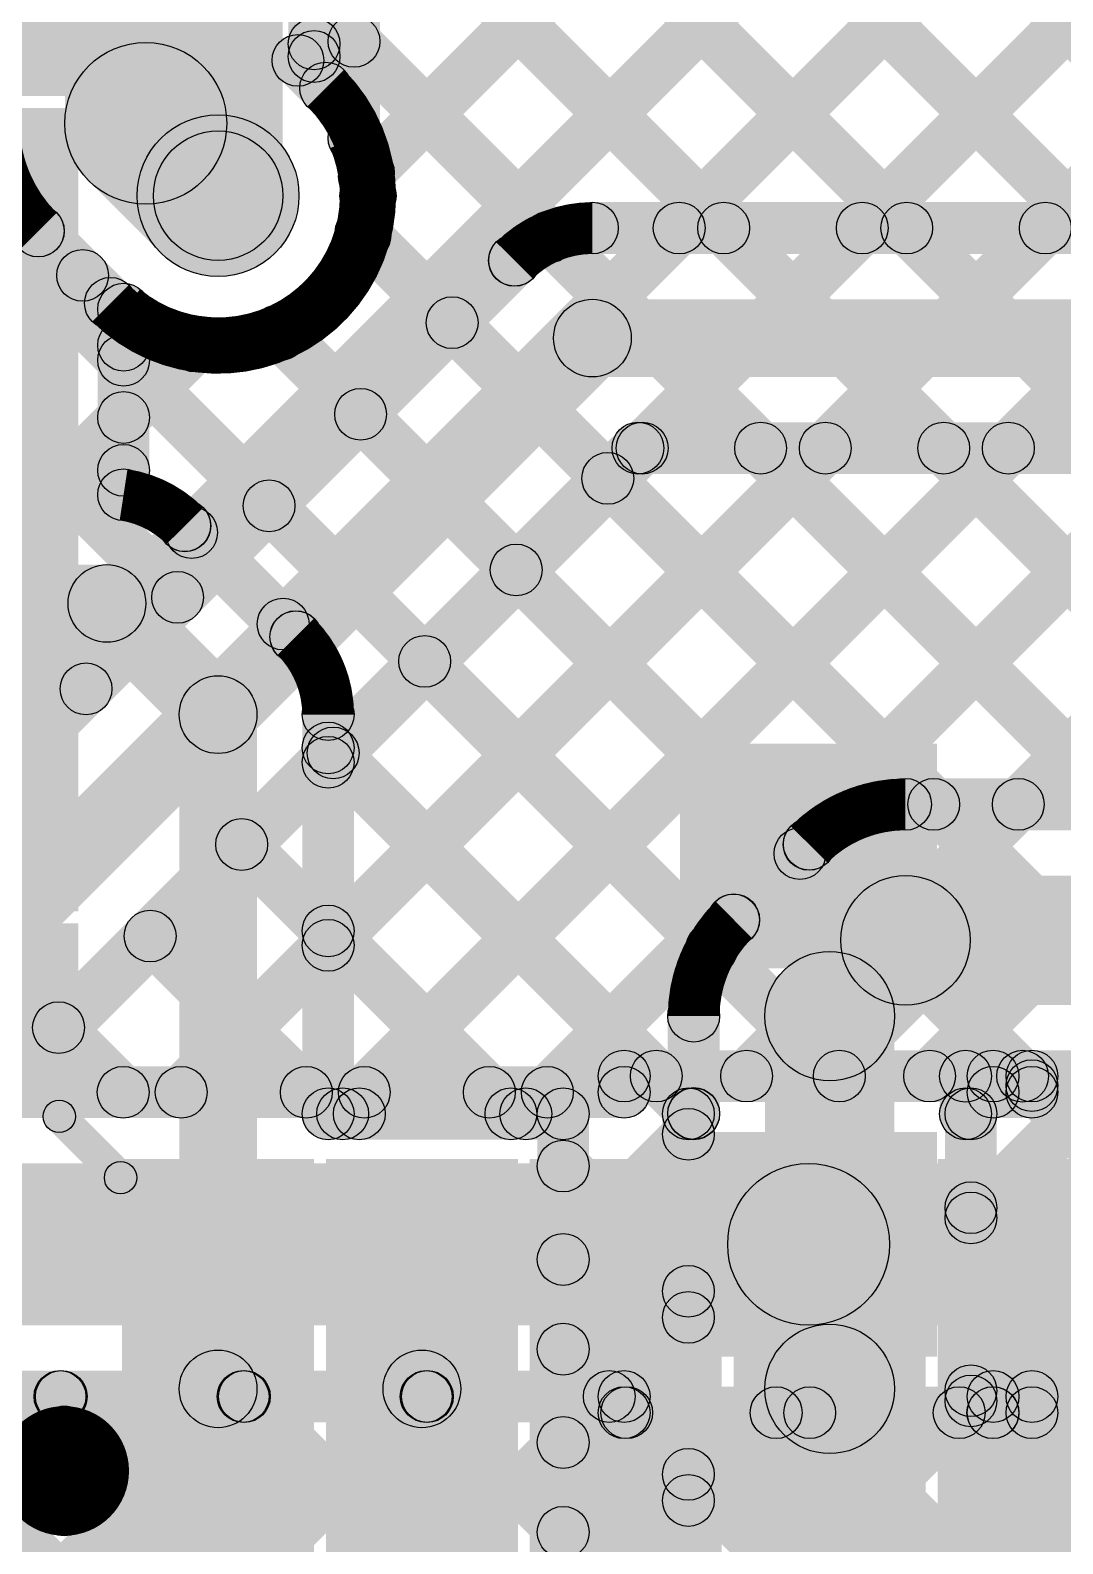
# Model space of a CAD drawing. Header units: millimetres. Extents: x -0.28 to 3.03, y -0.05 to 3.12.
# Drawn here: x 0.4702 to 0.6297, y 2.0587 to 2.2926 of the extents above; entities that cross this region are included whole.
import ezdxf

# ---------------------------------------------------------------- set-up
doc = ezdxf.new("R2010")
doc.units = ezdxf.units.MM
doc.header["$MEASUREMENT"] = 0
for name, color, linetype in [('BottomLayer', 5, 'Continuous'), ('BottomPaste', 16, 'Continuous'), ('BottomSolder', 6, 'Continuous'), ('TopLayer', 1, 'Continuous'), ('TopOverlay', 2, 'Continuous'), ('TopPaste', 8, 'Continuous'), ('TopSolder', 216, 'Continuous'), ('ViaHoleLayer', 16, 'Continuous')]:
    doc.layers.add(name, color=color, linetype=linetype)

# ---------------------------------------------------------------- blocks, each defined once
blk = doc.blocks.new('32_TQFP__7X7__28')
at = {"layer": 'TopLayer'}
for points in [[(-0.12106, 0.19882), (-0.09941, 0.19882), (-0.09941, 0.13583), (-0.12106, 0.13583)], [(-0.08957, 0.19882), (-0.06791, 0.19882), (-0.06791, 0.13583), (-0.08957, 0.13583)], [(-0.05807, 0.19882), (-0.03642, 0.19882), (-0.03642, 0.13583), (-0.05807, 0.13583)], [(-0.02657, 0.19882), (-0.00492, 0.19882), (-0.00492, 0.13583), (-0.02657, 0.13583)], [(0.00492, 0.19882), (0.02657, 0.19882), (0.02657, 0.13583), (0.00492, 0.13583)], [(0.03642, 0.19882), (0.05807, 0.19882), (0.05807, 0.13583), (0.03642, 0.13583)], [(-0.19882, 0.12106), (-0.13583, 0.12106), (-0.13583, 0.09941), (-0.19882, 0.09941)], [(-0.19882, 0.08957), (-0.13583, 0.08957), (-0.13583, 0.06791), (-0.19882, 0.06791)], [(-0.19882, 0.05807), (-0.13583, 0.05807), (-0.13583, 0.03642), (-0.19882, 0.03642)], [(-0.19882, 0.02657), (-0.13583, 0.02657), (-0.13583, 0.00492), (-0.19882, 0.00492)], [(-0.19882, -0.00492), (-0.13583, -0.00492), (-0.13583, -0.02657), (-0.19882, -0.02657)]]:
    blk.add_hatch(color=1, dxfattribs=at).paths.add_polyline_path(points)
at = {"layer": 'TopOverlay'}
h = blk.add_hatch(color=2, dxfattribs=at)
edge = h.paths.add_edge_path()
edge.add_arc((-0.18501, 0.134), 0.005, 0, 360)
h = blk.add_hatch(color=2, dxfattribs=at)
edge = h.paths.add_edge_path()
edge.add_arc((-0.17499, 0.134), 0.005, 0, 360)
blk.add_hatch(color=2, dxfattribs=at).paths.add_polyline_path([(-0.127, 0.13654), (-0.12346, 0.133), (-0.13293, 0.12353), (-0.13647, 0.12707)])
h = blk.add_hatch(color=2, dxfattribs=at)
edge = h.paths.add_edge_path()
edge.add_arc((-0.12523, 0.13477), 0.0025, 0, 360)
h = blk.add_hatch(color=2, dxfattribs=at)
edge = h.paths.add_edge_path()
edge.add_arc((-0.1347, 0.1253), 0.0025, 0, 360)
at = {"layer": 'TopPaste'}
for points in [[(-0.12106, 0.19882), (-0.09941, 0.19882), (-0.09941, 0.13583), (-0.12106, 0.13583)], [(-0.08957, 0.19882), (-0.06791, 0.19882), (-0.06791, 0.13583), (-0.08957, 0.13583)], [(-0.05807, 0.19882), (-0.03642, 0.19882), (-0.03642, 0.13583), (-0.05807, 0.13583)], [(-0.02657, 0.19882), (-0.00492, 0.19882), (-0.00492, 0.13583), (-0.02657, 0.13583)], [(0.00492, 0.19882), (0.02657, 0.19882), (0.02657, 0.13583), (0.00492, 0.13583)], [(0.03642, 0.19882), (0.05807, 0.19882), (0.05807, 0.13583), (0.03642, 0.13583)], [(-0.19882, 0.12106), (-0.13583, 0.12106), (-0.13583, 0.09941), (-0.19882, 0.09941)], [(-0.19882, 0.08957), (-0.13583, 0.08957), (-0.13583, 0.06791), (-0.19882, 0.06791)], [(-0.19882, 0.05807), (-0.13583, 0.05807), (-0.13583, 0.03642), (-0.19882, 0.03642)], [(-0.19882, 0.02657), (-0.13583, 0.02657), (-0.13583, 0.00492), (-0.19882, 0.00492)], [(-0.19882, -0.00492), (-0.13583, -0.00492), (-0.13583, -0.02657), (-0.19882, -0.02657)]]:
    blk.add_hatch(color=8, dxfattribs=at).paths.add_polyline_path(points)
at = {"layer": 'TopSolder'}
for points in [[(-0.12506, 0.20282), (-0.09541, 0.20282), (-0.09541, 0.13183), (-0.12506, 0.13183)], [(-0.09357, 0.20282), (-0.06391, 0.20282), (-0.06391, 0.13183), (-0.09357, 0.13183)], [(-0.06207, 0.20282), (-0.03242, 0.20282), (-0.03242, 0.13183), (-0.06207, 0.13183)], [(-0.03057, 0.20282), (-0.00092, 0.20282), (-0.00092, 0.13183), (-0.03057, 0.13183)], [(0.00092, 0.20282), (0.03057, 0.20282), (0.03057, 0.13183), (0.00092, 0.13183)], [(0.03242, 0.20282), (0.06207, 0.20282), (0.06207, 0.13183), (0.03242, 0.13183)], [(-0.20282, 0.12506), (-0.13183, 0.12506), (-0.13183, 0.09541), (-0.20282, 0.09541)], [(-0.20282, 0.09357), (-0.13183, 0.09357), (-0.13183, 0.06391), (-0.20282, 0.06391)], [(-0.20282, 0.06207), (-0.13183, 0.06207), (-0.13183, 0.03242), (-0.20282, 0.03242)], [(-0.20282, 0.03057), (-0.13183, 0.03057), (-0.13183, 0.00092), (-0.20282, 0.00092)], [(-0.20282, -0.00092), (-0.13183, -0.00092), (-0.13183, -0.03057), (-0.20282, -0.03057)]]:
    blk.add_hatch(color=216, dxfattribs=at).paths.add_polyline_path(points)
at = {"layer": 'TopOverlay', "const_width": 0.01}
blk.add_lwpolyline([(-0.17499, 0.134, 1), (-0.18501, 0.134, 1)], format="xyb", close=True, dxfattribs=at)
at = {"layer": 'TopOverlay'}
for centre, radius in [((-0.18501, 0.134), 0.005), ((-0.17499, 0.134), 0.005), ((-0.12523, 0.13477), 0.0025), ((-0.1347, 0.1253), 0.0025)]:
    blk.add_circle(centre, radius, dxfattribs=at)
blk = doc.blocks.new('C__0603_B_113')
at = {"layer": 'BottomLayer'}
for points in [[(-0.045, -0.0175), (-0.045, 0.0175), (-0.015, 0.0175), (-0.015, -0.0175)], [(0.015, -0.0175), (0.015, 0.0175), (0.045, 0.0175), (0.045, -0.0175)]]:
    blk.add_hatch(color=5, dxfattribs=at).paths.add_polyline_path(points)
at = {"layer": 'BottomPaste'}
for points in [[(-0.045, -0.0175), (-0.045, 0.0175), (-0.015, 0.0175), (-0.015, -0.0175)], [(0.015, -0.0175), (0.015, 0.0175), (0.045, 0.0175), (0.045, -0.0175)]]:
    blk.add_hatch(color=16, dxfattribs=at).paths.add_polyline_path(points)
at = {"layer": 'BottomSolder'}
for points in [[(-0.04736, -0.01986), (-0.04736, 0.01986), (-0.01264, 0.01986), (-0.01264, -0.01986)], [(0.01264, -0.01986), (0.01264, 0.01986), (0.04736, 0.01986), (0.04736, -0.01986)]]:
    blk.add_hatch(color=6, dxfattribs=at).paths.add_polyline_path(points)

msp = doc.modelspace()

# ---------------------------------------------------------------- hatches: boundary and pattern name
at = {"layer": 'BottomLayer'}
for points in [[(0.57324, 2.25917), (0.56758, 2.26483), (0.93467, 2.63192), (0.94033, 2.62626)], [(0.43995, 2.15417), (0.43429, 2.15983), (0.75629, 2.48183), (0.76195, 2.47617)], [(0.52522, 2.26773), (0.51957, 2.27338), (0.72801, 2.48183), (0.73367, 2.47617)], [(0.29686, 2.42363), (0.30252, 2.42928), (0.50988, 2.22192), (0.50422, 2.21626)], [(0.28467, 2.40753), (0.29033, 2.41319), (0.49574, 2.20778), (0.49008, 2.20212)], [(0.28467, 2.37925), (0.29033, 2.3849), (0.4816, 2.19364), (0.47594, 2.18798)], [(0.57066, 2.34781), (0.57632, 2.35347), (0.66496, 2.26483), (0.6593, 2.25917)], [(0.518, 2.2885), (0.51, 2.2885), (0.51, 2.3455), (0.518, 2.3455)], [(0.51683, 2.28762), (0.51117, 2.29327), (0.55849, 2.34059), (0.56414, 2.33493)], [(0.52697, 2.33493), (0.53263, 2.34059), (0.60839, 2.26483), (0.60273, 2.25917)], [(0.55526, 2.33493), (0.56091, 2.34059), (0.63667, 2.26483), (0.63102, 2.25917)], [(0.60152, 2.25917), (0.59586, 2.26483), (0.67377, 2.34274), (0.67943, 2.33708)], [(0.51117, 2.32245), (0.51683, 2.32811), (0.58011, 2.26483), (0.57445, 2.25917)], [(0.6298, 2.25917), (0.62415, 2.26483), (0.68077, 2.32146), (0.68643, 2.3158)], [(0.5005, 2.27817), (0.4755, 2.27817), (0.4755, 2.317), (0.5005, 2.317)], [(0.51117, 2.29417), (0.51683, 2.29982), (0.55318, 2.26347), (0.54752, 2.25782)], [(0.50867, 2.28507), (0.51433, 2.29073), (0.51861, 2.28645), (0.51295, 2.28079)], [(0.47916, 2.26933), (0.49684, 2.287), (0.508, 2.27584), (0.49033, 2.25816)], [(0.557, 2.258), (0.557, 2.266), (0.73096, 2.266), (0.73096, 2.258)], [(0.46857, 2.2587), (0.47423, 2.26436), (0.48538, 2.25321), (0.47972, 2.24755)], [(0.51902, 2.25803), (0.52468, 2.26369), (0.53816, 2.2502), (0.53251, 2.24455)], [(0.44779, 2.15417), (0.44213, 2.15983), (0.54213, 2.25983), (0.54779, 2.25417)], [(0.38769, 2.15848), (0.38204, 2.16414), (0.47541, 2.25752), (0.48107, 2.25186)], [(0.557, 2.239), (0.557, 2.251), (0.738, 2.251), (0.738, 2.239)], [(0.45624, 2.13576), (0.44776, 2.14424), (0.55276, 2.24924), (0.56124, 2.24076)], [(0.50601, 2.24276), (0.51167, 2.24841), (0.52402, 2.23606), (0.51836, 2.2304)], [(0.41167, 2.15417), (0.40601, 2.15983), (0.49278, 2.2466), (0.49844, 2.24094)], [(0.46736, 2.12567), (0.46171, 2.13132), (0.56121, 2.23083), (0.56687, 2.22517)], [(0.46801, 2.12567), (0.46236, 2.13132), (0.56186, 2.23083), (0.56752, 2.22517)], [(0.4963, 2.12566), (0.49064, 2.13132), (0.59015, 2.23083), (0.5958, 2.22517)], [(0.52458, 2.12566), (0.51892, 2.13132), (0.61843, 2.23083), (0.62409, 2.22517)], [(0.55286, 2.12566), (0.54721, 2.13132), (0.64672, 2.23083), (0.65237, 2.22517)], [(0.56404, 2.224), (0.56404, 2.232), (0.738, 2.232), (0.738, 2.224)], [(0.58365, 2.12816), (0.57799, 2.13382), (0.675, 2.23083), (0.68066, 2.22517)], [(0.58017, 2.22517), (0.58582, 2.23083), (0.67733, 2.13932), (0.67167, 2.13367)], [(0.61193, 2.12816), (0.60628, 2.13382), (0.70328, 2.23083), (0.70894, 2.22517)], [(0.60845, 2.22517), (0.61411, 2.23083), (0.67733, 2.16761), (0.67167, 2.16195)], [(0.55655, 2.22051), (0.5622, 2.22616), (0.65455, 2.13382), (0.64889, 2.12816)], [(0.5424, 2.20636), (0.54806, 2.21202), (0.62773, 2.13235), (0.62207, 2.12669)], [(0.52826, 2.19222), (0.53392, 2.19788), (0.59798, 2.13382), (0.59232, 2.12816)], [(0.51412, 2.17808), (0.51978, 2.18374), (0.5697, 2.13382), (0.56404, 2.12816)], [(0.49998, 2.16394), (0.50564, 2.1696), (0.54391, 2.13132), (0.53825, 2.12566)], [(0.48584, 2.1498), (0.49149, 2.15545), (0.51563, 2.13132), (0.50997, 2.12566)], [(0.4717, 2.13565), (0.47735, 2.14131), (0.48734, 2.13132), (0.48168, 2.12566)], [(0.5619, 2.12699), (0.5619, 2.13499), (0.6189, 2.13499), (0.6189, 2.12699)], [(0.6249, 2.12699), (0.6249, 2.13499), (0.6559, 2.13499), (0.6559, 2.12699)], [(0.46454, 2.12449), (0.46454, 2.13249), (0.5619, 2.13249), (0.5619, 2.12449)], [(0.6189, 2.12449), (0.6189, 2.13249), (0.6249, 2.13249), (0.6249, 2.12449)], [(0.236, 2.0925), (0.236, 2.1175), (0.5904, 2.11749), (0.5904, 2.09249)], [(0.5904, 2.09249), (0.5904, 2.11749), (0.6534, 2.11749), (0.6534, 2.09249)], [(0.05283, 1.65391), (0.04717, 1.65957), (0.47193, 2.08432), (0.47758, 2.07867)], [(0.05283, 1.62563), (0.04717, 1.63128), (0.50021, 2.08432), (0.50587, 2.07866)], [(0.05283, 1.59734), (0.04717, 1.603), (0.52849, 2.08432), (0.53415, 2.07866)], [(0.23637, 1.7526), (0.23071, 1.75825), (0.55678, 2.08432), (0.56243, 2.07866)], [(0.236, 2.0775), (0.236, 2.0855), (0.5619, 2.08549), (0.5619, 2.07749)], [(0.44383, 2.07867), (0.44949, 2.08432), (0.62888, 1.90493), (0.62323, 1.89927)], [(0.47212, 2.07867), (0.47777, 2.08432), (0.64303, 1.91907), (0.63737, 1.91341)], [(0.5004, 2.07866), (0.50606, 2.08432), (0.65717, 1.93321), (0.65151, 1.92755)], [(0.52869, 2.07866), (0.53434, 2.08432), (0.67131, 1.94735), (0.66565, 1.9417)], [(0.6189, 2.07749), (0.6189, 2.08549), (0.6249, 2.08549), (0.6249, 2.07749)], [(0.2598, 1.74775), (0.25415, 1.75341), (0.58256, 2.08182), (0.58822, 2.07616)], [(0.27477, 1.73443), (0.26911, 1.74009), (0.61084, 2.08182), (0.6165, 2.07616)], [(0.30141, 1.73278), (0.29575, 1.73844), (0.63913, 2.08182), (0.64478, 2.07616)], [(0.55947, 2.07616), (0.56513, 2.08182), (0.68545, 1.96149), (0.6798, 1.95584)], [(0.5619, 2.07499), (0.5619, 2.08299), (0.6189, 2.08299), (0.6189, 2.07499)], [(0.58776, 2.07616), (0.59341, 2.08182), (0.6996, 1.97564), (0.69394, 1.96998)], [(0.61604, 2.07616), (0.6217, 2.08182), (0.71374, 1.98978), (0.70808, 1.98412)], [(0.6249, 2.07499), (0.6249, 2.08299), (0.6819, 2.08299), (0.6819, 2.07499)]]:
    msp.add_hatch(color=5, dxfattribs=at).paths.add_polyline_path(points)
h = msp.add_hatch(color=5, dxfattribs=at)
edge = h.paths.add_edge_path()
edge.add_arc((0.514, 2.29045), 0.004, 0, 360)
h = msp.add_hatch(color=5, dxfattribs=at)
edge = h.paths.add_edge_path()
edge.add_arc((0.5115, 2.2879), 0.004, 0, 360)
h = msp.add_hatch(color=5, dxfattribs=at)
edge = h.paths.add_edge_path()
edge.add_arc((0.514, 2.2885), 0.004, 0, 360)
h = msp.add_hatch(color=5, dxfattribs=at)
edge = h.paths.add_edge_path()
edge.add_arc((0.488, 2.27817), 0.0125, 0, 360)
h = msp.add_hatch(color=5, dxfattribs=at)
edge = h.paths.add_edge_path()
edge.add_arc((0.488, 2.27817), 0.0125, 0, 360)
h = msp.add_hatch(color=5, dxfattribs=at)
edge = h.paths.add_edge_path()
edge.add_arc((0.51578, 2.28362), 0.004, 0, 360)
h = msp.add_hatch(color=5, dxfattribs=at)
edge = h.paths.add_edge_path()
edge.add_arc((0.51578, 2.28362), 0.004, 0, 360)
h = msp.add_hatch(color=5, dxfattribs=at)
edge = h.paths.add_edge_path()
edge.add_arc((0.49917, 2.267), 0.0125, 0, 360)
h = msp.add_hatch(color=5, dxfattribs=at)
edge = h.paths.add_edge_path()
edge.add_arc((0.49917, 2.267), 0.01181, 0, 360)
h = msp.add_hatch(color=5, dxfattribs=at)
edge = h.paths.add_edge_path()
edge.add_arc((0.52239, 2.27056), 0.004, 0, 360)
h = msp.add_hatch(color=5, dxfattribs=at)
edge = h.paths.add_edge_path()
edge.add_arc((0.52267, 2.267), 0.004, 0, 360)
h = msp.add_hatch(color=5, dxfattribs=at)
edge = h.paths.add_edge_path()
edge.add_arc((0.52267, 2.267), 0.004, 0, 360)
h = msp.add_hatch(color=5, dxfattribs=at)
edge = h.paths.add_edge_path()
edge.add_arc((0.557, 2.262), 0.004, 0, 360)
h = msp.add_hatch(color=5, dxfattribs=at)
edge = h.paths.add_edge_path()
edge.add_arc((0.557, 2.262), 0.004, 0, 360)
h = msp.add_hatch(color=5, dxfattribs=at)
edge = h.paths.add_edge_path()
edge.add_arc((0.557, 2.262), 0.004, 0, 360)
h = msp.add_hatch(color=5, dxfattribs=at)
edge = h.paths.add_edge_path()
edge.add_arc((0.57041, 2.262), 0.004, 0, 360)
h = msp.add_hatch(color=5, dxfattribs=at)
edge = h.paths.add_edge_path()
edge.add_arc((0.57728, 2.262), 0.004, 0, 360)
h = msp.add_hatch(color=5, dxfattribs=at)
edge = h.paths.add_edge_path()
edge.add_arc((0.59869, 2.262), 0.004, 0, 360)
h = msp.add_hatch(color=5, dxfattribs=at)
edge = h.paths.add_edge_path()
edge.add_arc((0.60556, 2.262), 0.004, 0, 360)
h = msp.add_hatch(color=5, dxfattribs=at)
edge = h.paths.add_edge_path()
edge.add_arc((0.62698, 2.262), 0.004, 0, 360)
h = msp.add_hatch(color=5, dxfattribs=at)
edge = h.paths.add_edge_path()
edge.add_arc((0.47138, 2.26155), 0.004, 0, 360)
h = msp.add_hatch(color=5, dxfattribs=at)
edge = h.paths.add_edge_path()
edge.add_arc((0.4714, 2.26153), 0.004, 0, 360)
h = msp.add_hatch(color=5, dxfattribs=at)
edge = h.paths.add_edge_path()
edge.add_arc((0.4714, 2.26153), 0.004, 0, 360)
h = msp.add_hatch(color=5, dxfattribs=at)
edge = h.paths.add_edge_path()
edge.add_arc((0.52185, 2.26086), 0.004, 0, 360)
h = msp.add_hatch(color=5, dxfattribs=at)
edge = h.paths.add_edge_path()
edge.add_arc((0.55035, 2.26064), 0.004, 0, 360)
h = msp.add_hatch(color=5, dxfattribs=at)
edge = h.paths.add_edge_path()
edge.add_arc((0.54496, 2.257), 0.004, 0, 360)
h = msp.add_hatch(color=5, dxfattribs=at)
edge = h.paths.add_edge_path()
edge.add_arc((0.54496, 2.257), 0.004, 0, 360)
h = msp.add_hatch(color=5, dxfattribs=at)
edge = h.paths.add_edge_path()
edge.add_arc((0.54498, 2.25702), 0.004, 0, 360)
h = msp.add_hatch(color=5, dxfattribs=at)
edge = h.paths.add_edge_path()
edge.add_arc((0.47824, 2.25469), 0.004, 0, 360)
h = msp.add_hatch(color=5, dxfattribs=at)
edge = h.paths.add_edge_path()
edge.add_arc((0.48255, 2.25038), 0.004, 0, 360)
h = msp.add_hatch(color=5, dxfattribs=at)
edge = h.paths.add_edge_path()
edge.add_arc((0.48255, 2.25038), 0.004, 0, 360)
h = msp.add_hatch(color=5, dxfattribs=at)
edge = h.paths.add_edge_path()
edge.add_arc((0.50884, 2.24558), 0.004, 0, 360)
h = msp.add_hatch(color=5, dxfattribs=at)
edge = h.paths.add_edge_path()
edge.add_arc((0.53533, 2.24738), 0.004, 0, 360)
h = msp.add_hatch(color=5, dxfattribs=at)
edge = h.paths.add_edge_path()
edge.add_arc((0.557, 2.245), 0.006, 0, 360)
h = msp.add_hatch(color=5, dxfattribs=at)
edge = h.paths.add_edge_path()
edge.add_arc((0.557, 2.245), 0.006, 0, 360)
h = msp.add_hatch(color=5, dxfattribs=at)
edge = h.paths.add_edge_path()
edge.add_arc((0.49561, 2.24377), 0.004, 0, 360)
h = msp.add_hatch(color=5, dxfattribs=at)
edge = h.paths.add_edge_path()
edge.add_arc((0.52119, 2.23323), 0.004, 0, 360)
h = msp.add_hatch(color=5, dxfattribs=at)
edge = h.paths.add_edge_path()
edge.add_arc((0.56404, 2.228), 0.004, 0, 360)
h = msp.add_hatch(color=5, dxfattribs=at)
edge = h.paths.add_edge_path()
edge.add_arc((0.56404, 2.228), 0.004, 0, 360)
h = msp.add_hatch(color=5, dxfattribs=at)
edge = h.paths.add_edge_path()
edge.add_arc((0.56469, 2.228), 0.004, 0, 360)
h = msp.add_hatch(color=5, dxfattribs=at)
edge = h.paths.add_edge_path()
edge.add_arc((0.58299, 2.228), 0.004, 0, 360)
h = msp.add_hatch(color=5, dxfattribs=at)
edge = h.paths.add_edge_path()
edge.add_arc((0.59298, 2.228), 0.004, 0, 360)
h = msp.add_hatch(color=5, dxfattribs=at)
edge = h.paths.add_edge_path()
edge.add_arc((0.61128, 2.228), 0.004, 0, 360)
h = msp.add_hatch(color=5, dxfattribs=at)
edge = h.paths.add_edge_path()
edge.add_arc((0.62126, 2.228), 0.004, 0, 360)
h = msp.add_hatch(color=5, dxfattribs=at)
edge = h.paths.add_edge_path()
edge.add_arc((0.55938, 2.22333), 0.004, 0, 360)
h = msp.add_hatch(color=5, dxfattribs=at)
edge = h.paths.add_edge_path()
edge.add_arc((0.50705, 2.21909), 0.004, 0, 360)
h = msp.add_hatch(color=5, dxfattribs=at)
edge = h.paths.add_edge_path()
edge.add_arc((0.54523, 2.20919), 0.004, 0, 360)
h = msp.add_hatch(color=5, dxfattribs=at)
edge = h.paths.add_edge_path()
edge.add_arc((0.49291, 2.20495), 0.004, 0, 360)
h = msp.add_hatch(color=5, dxfattribs=at)
edge = h.paths.add_edge_path()
edge.add_arc((0.53109, 2.19505), 0.004, 0, 360)
h = msp.add_hatch(color=5, dxfattribs=at)
edge = h.paths.add_edge_path()
edge.add_arc((0.47877, 2.19081), 0.004, 0, 360)
h = msp.add_hatch(color=5, dxfattribs=at)
edge = h.paths.add_edge_path()
edge.add_arc((0.51695, 2.18091), 0.004, 0, 360)
h = msp.add_hatch(color=5, dxfattribs=at)
edge = h.paths.add_edge_path()
edge.add_arc((0.50281, 2.16677), 0.004, 0, 360)
h = msp.add_hatch(color=5, dxfattribs=at)
edge = h.paths.add_edge_path()
edge.add_arc((0.48867, 2.15262), 0.004, 0, 360)
h = msp.add_hatch(color=5, dxfattribs=at)
edge = h.paths.add_edge_path()
edge.add_arc((0.47452, 2.13848), 0.004, 0, 360)
h = msp.add_hatch(color=5, dxfattribs=at)
edge = h.paths.add_edge_path()
edge.add_arc((0.5619, 2.13099), 0.004, 0, 360)
h = msp.add_hatch(color=5, dxfattribs=at)
edge = h.paths.add_edge_path()
edge.add_arc((0.56687, 2.13099), 0.004, 0, 360)
h = msp.add_hatch(color=5, dxfattribs=at)
edge = h.paths.add_edge_path()
edge.add_arc((0.58082, 2.13099), 0.004, 0, 360)
h = msp.add_hatch(color=5, dxfattribs=at)
edge = h.paths.add_edge_path()
edge.add_arc((0.59515, 2.13099), 0.004, 0, 360)
h = msp.add_hatch(color=5, dxfattribs=at)
edge = h.paths.add_edge_path()
edge.add_arc((0.6091, 2.13099), 0.004, 0, 360)
h = msp.add_hatch(color=5, dxfattribs=at)
edge = h.paths.add_edge_path()
edge.add_arc((0.6189, 2.13099), 0.004, 0, 360)
h = msp.add_hatch(color=5, dxfattribs=at)
edge = h.paths.add_edge_path()
edge.add_arc((0.6249, 2.13099), 0.004, 0, 360)
h = msp.add_hatch(color=5, dxfattribs=at)
edge = h.paths.add_edge_path()
edge.add_arc((0.48451, 2.12849), 0.004, 0, 360)
h = msp.add_hatch(color=5, dxfattribs=at)
edge = h.paths.add_edge_path()
edge.add_arc((0.49347, 2.12849), 0.004, 0, 360)
h = msp.add_hatch(color=5, dxfattribs=at)
edge = h.paths.add_edge_path()
edge.add_arc((0.5128, 2.12849), 0.004, 0, 360)
h = msp.add_hatch(color=5, dxfattribs=at)
edge = h.paths.add_edge_path()
edge.add_arc((0.52175, 2.12849), 0.004, 0, 360)
h = msp.add_hatch(color=5, dxfattribs=at)
edge = h.paths.add_edge_path()
edge.add_arc((0.54108, 2.12849), 0.004, 0, 360)
h = msp.add_hatch(color=5, dxfattribs=at)
edge = h.paths.add_edge_path()
edge.add_arc((0.55004, 2.12849), 0.004, 0, 360)
h = msp.add_hatch(color=5, dxfattribs=at)
edge = h.paths.add_edge_path()
edge.add_arc((0.5619, 2.12849), 0.004, 0, 360)
h = msp.add_hatch(color=5, dxfattribs=at)
edge = h.paths.add_edge_path()
edge.add_arc((0.6189, 2.12849), 0.004, 0, 360)
h = msp.add_hatch(color=5, dxfattribs=at)
edge = h.paths.add_edge_path()
edge.add_arc((0.6249, 2.12952), 0.004, 0, 360)
h = msp.add_hatch(color=5, dxfattribs=at)
edge = h.paths.add_edge_path()
edge.add_arc((0.6249, 2.12849), 0.004, 0, 360)
h = msp.add_hatch(color=5, dxfattribs=at)
edge = h.paths.add_edge_path()
edge.add_arc((0.5904, 2.10499), 0.0125, 0, 360)
h = msp.add_hatch(color=5, dxfattribs=at)
edge = h.paths.add_edge_path()
edge.add_arc((0.5904, 2.10499), 0.0125, 0, 360)
h = msp.add_hatch(color=5, dxfattribs=at)
edge = h.paths.add_edge_path()
edge.add_arc((0.47475, 2.08149), 0.004, 0, 360)
h = msp.add_hatch(color=5, dxfattribs=at)
edge = h.paths.add_edge_path()
edge.add_arc((0.47494, 2.08149), 0.004, 0, 360)
h = msp.add_hatch(color=5, dxfattribs=at)
edge = h.paths.add_edge_path()
edge.add_arc((0.50304, 2.08149), 0.004, 0, 360)
h = msp.add_hatch(color=5, dxfattribs=at)
edge = h.paths.add_edge_path()
edge.add_arc((0.50323, 2.08149), 0.004, 0, 360)
h = msp.add_hatch(color=5, dxfattribs=at)
edge = h.paths.add_edge_path()
edge.add_arc((0.53132, 2.08149), 0.004, 0, 360)
h = msp.add_hatch(color=5, dxfattribs=at)
edge = h.paths.add_edge_path()
edge.add_arc((0.53151, 2.08149), 0.004, 0, 360)
h = msp.add_hatch(color=5, dxfattribs=at)
edge = h.paths.add_edge_path()
edge.add_arc((0.5596, 2.08149), 0.004, 0, 360)
h = msp.add_hatch(color=5, dxfattribs=at)
edge = h.paths.add_edge_path()
edge.add_arc((0.5619, 2.08149), 0.004, 0, 360)
h = msp.add_hatch(color=5, dxfattribs=at)
edge = h.paths.add_edge_path()
edge.add_arc((0.6189, 2.08149), 0.004, 0, 360)
h = msp.add_hatch(color=5, dxfattribs=at)
edge = h.paths.add_edge_path()
edge.add_arc((0.6249, 2.08149), 0.004, 0, 360)
h = msp.add_hatch(color=5, dxfattribs=at)
edge = h.paths.add_edge_path()
edge.add_arc((0.5619, 2.07899), 0.004, 0, 360)
h = msp.add_hatch(color=5, dxfattribs=at)
edge = h.paths.add_edge_path()
edge.add_arc((0.5623, 2.07899), 0.004, 0, 360)
h = msp.add_hatch(color=5, dxfattribs=at)
edge = h.paths.add_edge_path()
edge.add_arc((0.58539, 2.07899), 0.004, 0, 360)
h = msp.add_hatch(color=5, dxfattribs=at)
edge = h.paths.add_edge_path()
edge.add_arc((0.59058, 2.07899), 0.004, 0, 360)
h = msp.add_hatch(color=5, dxfattribs=at)
edge = h.paths.add_edge_path()
edge.add_arc((0.61367, 2.07899), 0.004, 0, 360)
h = msp.add_hatch(color=5, dxfattribs=at)
edge = h.paths.add_edge_path()
edge.add_arc((0.61887, 2.07899), 0.004, 0, 360)
h = msp.add_hatch(color=5, dxfattribs=at)
edge = h.paths.add_edge_path()
edge.add_arc((0.6189, 2.07899), 0.004, 0, 360)
h = msp.add_hatch(color=5, dxfattribs=at)
edge = h.paths.add_edge_path()
edge.add_arc((0.6249, 2.07899), 0.004, 0, 360)
at = {"layer": 'TopLayer'}
for points in [[(0.50917, 2.267), (0.48917, 2.267), (0.48917, 2.41731), (0.50917, 2.41731)], [(0.49791, 2.21213), (0.49225, 2.21779), (0.65211, 2.37765), (0.65777, 2.37199)], [(0.51205, 2.19799), (0.5064, 2.20365), (0.6804, 2.37765), (0.68605, 2.37199)], [(0.5182, 2.37199), (0.52386, 2.37765), (0.67979, 2.22171), (0.67414, 2.21605)], [(0.52461, 2.26712), (0.51896, 2.27278), (0.62383, 2.37765), (0.62948, 2.37199)], [(0.54649, 2.37199), (0.55214, 2.37765), (0.67979, 2.24999), (0.67414, 2.24434)], [(0.52417, 2.27591), (0.51617, 2.27591), (0.51617, 2.37482), (0.52417, 2.37482)], [(0.51734, 2.34457), (0.52299, 2.35023), (0.67979, 2.19342), (0.67414, 2.18777)], [(0.51899, 2.17665), (0.51334, 2.1823), (0.67466, 2.34362), (0.68031, 2.33796)], [(0.51734, 2.31628), (0.52299, 2.32194), (0.66914, 2.17579), (0.66348, 2.17014)], [(0.51899, 2.14836), (0.51334, 2.15402), (0.67414, 2.31482), (0.67979, 2.30916)], [(0.51734, 2.288), (0.52299, 2.29366), (0.64086, 2.17579), (0.6352, 2.17014)], [(0.52125, 2.12234), (0.5156, 2.12799), (0.67414, 2.28653), (0.67979, 2.28088)], [(0.51846, 2.2586), (0.52411, 2.26425), (0.61257, 2.17579), (0.60691, 2.17014)], [(0.54954, 2.12234), (0.54388, 2.12799), (0.67414, 2.25825), (0.67979, 2.25259)], [(0.48857, 2.24391), (0.48057, 2.24391), (0.48057, 2.24947), (0.48857, 2.24947)], [(0.48857, 2.24391), (0.48057, 2.24391), (0.48057, 2.24947), (0.48857, 2.24947)], [(0.4874, 2.22991), (0.48175, 2.23556), (0.49339, 2.24721), (0.49905, 2.24155)], [(0.50549, 2.24328), (0.51115, 2.24893), (0.59189, 2.16819), (0.58624, 2.16253)], [(0.48857, 2.22457), (0.48057, 2.22457), (0.48057, 2.24391), (0.48857, 2.24391)], [(0.48175, 2.23874), (0.4874, 2.2444), (0.57827, 2.15353), (0.57261, 2.14787)], [(0.62562, 2.17014), (0.61997, 2.17579), (0.67414, 2.22997), (0.67979, 2.22431)], [(0.48857, 2.2208), (0.48057, 2.2208), (0.48057, 2.22457), (0.48857, 2.22457)], [(0.48857, 2.2208), (0.48057, 2.2208), (0.48057, 2.22457), (0.48857, 2.22457)], [(0.49121, 2.21317), (0.49687, 2.21883), (0.514, 2.2017), (0.50834, 2.19605)], [(0.44333, 2.198), (0.44333, 2.21), (0.482, 2.21), (0.482, 2.198)], [(0.47776, 2.19976), (0.48624, 2.20824), (0.50341, 2.19108), (0.49492, 2.18259)], [(0.50517, 2.08267), (0.49317, 2.08267), (0.49317, 2.18683), (0.50517, 2.18683)], [(0.52017, 2.12516), (0.51217, 2.12516), (0.51217, 2.18683), (0.52017, 2.18683)], [(0.51334, 2.17887), (0.51899, 2.18452), (0.57548, 2.12803), (0.56983, 2.12238)], [(0.60537, 2.16897), (0.60537, 2.17697), (0.67227, 2.17697), (0.67227, 2.16897)], [(0.58167, 2.15231), (0.57601, 2.15796), (0.58766, 2.16961), (0.59331, 2.16395)], [(0.60537, 2.14197), (0.60537, 2.16197), (0.68097, 2.16197), (0.68097, 2.14197)], [(0.60072, 2.13318), (0.58658, 2.14732), (0.5983, 2.15904), (0.61244, 2.1449)], [(0.51334, 2.15058), (0.51899, 2.15624), (0.54724, 2.12799), (0.54158, 2.12234)], [(0.57665, 2.12516), (0.56865, 2.12516), (0.56865, 2.14025), (0.57665, 2.14025)], [(0.60365, 2.08267), (0.58365, 2.08267), (0.58365, 2.14025), (0.60365, 2.14025)], [(0.61465, 2.12697), (0.61465, 2.13497), (0.63581, 2.13497), (0.63581, 2.12697)], [(0.62063, 2.12814), (0.62629, 2.13379), (0.63765, 2.12243), (0.63199, 2.11678)], [(0.61865, 2.12516), (0.61065, 2.12516), (0.61065, 2.13097), (0.61865, 2.13097)], [(0.61831, 2.10625), (0.61265, 2.11191), (0.63277, 2.13203), (0.63843, 2.12637)], [(0.51617, 2.12116), (0.51617, 2.12916), (0.52099, 2.12916), (0.52099, 2.12116)], [(0.51617, 2.12116), (0.51617, 2.12916), (0.52099, 2.12916), (0.52099, 2.12116)], [(0.52099, 2.12116), (0.52099, 2.12916), (0.55249, 2.12916), (0.55249, 2.12116)], [(0.55649, 2.04017), (0.54849, 2.04017), (0.54849, 2.12516), (0.55649, 2.12516)], [(0.55532, 2.09983), (0.54966, 2.10549), (0.569, 2.12483), (0.57466, 2.11917)], [(0.57583, 2.04017), (0.56783, 2.04017), (0.56783, 2.12516), (0.57583, 2.12516)], [(0.61948, 2.04017), (0.61148, 2.04017), (0.61148, 2.12516), (0.61948, 2.12516)], [(0.54966, 2.11426), (0.55532, 2.11991), (0.57466, 2.10058), (0.569, 2.09492)], [(0.61265, 2.10783), (0.61831, 2.11349), (0.63765, 2.09415), (0.63199, 2.0885)], [(0.61831, 2.07797), (0.61265, 2.08363), (0.63199, 2.10297), (0.63765, 2.09731)], [(0.55532, 2.07155), (0.54966, 2.0772), (0.569, 2.09654), (0.57466, 2.09089)], [(0.54966, 2.08597), (0.55532, 2.09163), (0.57466, 2.07229), (0.569, 2.06664)], [(0.61265, 2.07955), (0.61831, 2.08521), (0.63765, 2.06587), (0.63199, 2.06021)], [(0.50517, 1.71984), (0.49317, 1.71984), (0.49317, 2.08267), (0.50517, 2.08267)], [(0.53666, 1.78375), (0.52466, 1.78375), (0.52466, 2.08267), (0.53666, 2.08267)], [(0.61831, 2.04969), (0.61265, 2.05534), (0.63199, 2.07468), (0.63765, 2.06902)], [(0.55532, 2.04326), (0.54966, 2.04892), (0.569, 2.06826), (0.57466, 2.0626)], [(0.54966, 2.05769), (0.55532, 2.06335), (0.57466, 2.04401), (0.569, 2.03835)]]:
    msp.add_hatch(color=1, dxfattribs=at).paths.add_polyline_path(points)
h = msp.add_hatch(color=1, dxfattribs=at)
edge = h.paths.add_edge_path()
edge.add_arc((0.52017, 2.29083), 0.004, 0, 360)
h = msp.add_hatch(color=1, dxfattribs=at)
edge = h.paths.add_edge_path()
edge.add_arc((0.52017, 2.27591), 0.004, 0, 360)
h = msp.add_hatch(color=1, dxfattribs=at)
edge = h.paths.add_edge_path()
edge.add_arc((0.52017, 2.27591), 0.004, 0, 360)
h = msp.add_hatch(color=1, dxfattribs=at)
edge = h.paths.add_edge_path()
edge.add_arc((0.49917, 2.267), 0.01181, 0, 360)
h = msp.add_hatch(color=1, dxfattribs=at)
edge = h.paths.add_edge_path()
edge.add_arc((0.49917, 2.267), 0.01, 0, 360)
h = msp.add_hatch(color=1, dxfattribs=at)
edge = h.paths.add_edge_path()
edge.add_arc((0.52179, 2.26995), 0.004, 0, 360)
h = msp.add_hatch(color=1, dxfattribs=at)
edge = h.paths.add_edge_path()
edge.add_arc((0.52198, 2.267), 0.004, 0, 360)
h = msp.add_hatch(color=1, dxfattribs=at)
edge = h.paths.add_edge_path()
edge.add_arc((0.52198, 2.267), 0.004, 0, 360)
h = msp.add_hatch(color=1, dxfattribs=at)
edge = h.paths.add_edge_path()
edge.add_arc((0.52128, 2.26142), 0.004, 0, 360)
h = msp.add_hatch(color=1, dxfattribs=at)
edge = h.paths.add_edge_path()
edge.add_arc((0.48457, 2.24947), 0.004, 0, 360)
h = msp.add_hatch(color=1, dxfattribs=at)
edge = h.paths.add_edge_path()
edge.add_arc((0.48457, 2.24947), 0.004, 0, 360)
h = msp.add_hatch(color=1, dxfattribs=at)
edge = h.paths.add_edge_path()
edge.add_arc((0.48457, 2.24947), 0.004, 0, 360)
h = msp.add_hatch(color=1, dxfattribs=at)
edge = h.paths.add_edge_path()
edge.add_arc((0.50832, 2.24611), 0.004, 0, 360)
h = msp.add_hatch(color=1, dxfattribs=at)
edge = h.paths.add_edge_path()
edge.add_arc((0.48457, 2.24391), 0.004, 0, 360)
h = msp.add_hatch(color=1, dxfattribs=at)
edge = h.paths.add_edge_path()
edge.add_arc((0.48457, 2.24391), 0.004, 0, 360)
h = msp.add_hatch(color=1, dxfattribs=at)
edge = h.paths.add_edge_path()
edge.add_arc((0.48457, 2.24391), 0.004, 0, 360)
h = msp.add_hatch(color=1, dxfattribs=at)
edge = h.paths.add_edge_path()
edge.add_arc((0.49622, 2.24438), 0.004, 0, 360)
h = msp.add_hatch(color=1, dxfattribs=at)
edge = h.paths.add_edge_path()
edge.add_arc((0.48457, 2.24157), 0.004, 0, 360)
h = msp.add_hatch(color=1, dxfattribs=at)
edge = h.paths.add_edge_path()
edge.add_arc((0.48457, 2.23274), 0.004, 0, 360)
h = msp.add_hatch(color=1, dxfattribs=at)
edge = h.paths.add_edge_path()
edge.add_arc((0.48457, 2.22457), 0.004, 0, 360)
h = msp.add_hatch(color=1, dxfattribs=at)
edge = h.paths.add_edge_path()
edge.add_arc((0.48457, 2.22457), 0.004, 0, 360)
h = msp.add_hatch(color=1, dxfattribs=at)
edge = h.paths.add_edge_path()
edge.add_arc((0.48457, 2.22457), 0.004, 0, 360)
h = msp.add_hatch(color=1, dxfattribs=at)
edge = h.paths.add_edge_path()
edge.add_arc((0.48457, 2.2208), 0.004, 0, 360)
h = msp.add_hatch(color=1, dxfattribs=at)
edge = h.paths.add_edge_path()
edge.add_arc((0.48457, 2.2208), 0.004, 0, 360)
h = msp.add_hatch(color=1, dxfattribs=at)
edge = h.paths.add_edge_path()
edge.add_arc((0.48457, 2.2208), 0.004, 0, 360)
h = msp.add_hatch(color=1, dxfattribs=at)
edge = h.paths.add_edge_path()
edge.add_arc((0.48457, 2.2208), 0.004, 0, 360)
h = msp.add_hatch(color=1, dxfattribs=at)
edge = h.paths.add_edge_path()
edge.add_arc((0.49402, 2.21602), 0.004, 0, 360)
h = msp.add_hatch(color=1, dxfattribs=at)
edge = h.paths.add_edge_path()
edge.add_arc((0.49404, 2.216), 0.004, 0, 360)
h = msp.add_hatch(color=1, dxfattribs=at)
edge = h.paths.add_edge_path()
edge.add_arc((0.49404, 2.216), 0.004, 0, 360)
h = msp.add_hatch(color=1, dxfattribs=at)
edge = h.paths.add_edge_path()
edge.add_arc((0.49508, 2.21496), 0.004, 0, 360)
h = msp.add_hatch(color=1, dxfattribs=at)
edge = h.paths.add_edge_path()
edge.add_arc((0.482, 2.204), 0.006, 0, 360)
h = msp.add_hatch(color=1, dxfattribs=at)
edge = h.paths.add_edge_path()
edge.add_arc((0.482, 2.204), 0.006, 0, 360)
h = msp.add_hatch(color=1, dxfattribs=at)
edge = h.paths.add_edge_path()
edge.add_arc((0.50922, 2.20082), 0.004, 0, 360)
h = msp.add_hatch(color=1, dxfattribs=at)
edge = h.paths.add_edge_path()
edge.add_arc((0.51117, 2.19887), 0.004, 0, 360)
h = msp.add_hatch(color=1, dxfattribs=at)
edge = h.paths.add_edge_path()
edge.add_arc((0.51117, 2.19887), 0.004, 0, 360)
h = msp.add_hatch(color=1, dxfattribs=at)
edge = h.paths.add_edge_path()
edge.add_arc((0.51119, 2.19886), 0.004, 0, 360)
h = msp.add_hatch(color=1, dxfattribs=at)
edge = h.paths.add_edge_path()
edge.add_arc((0.49917, 2.18683), 0.006, 0, 360)
h = msp.add_hatch(color=1, dxfattribs=at)
edge = h.paths.add_edge_path()
edge.add_arc((0.49917, 2.18683), 0.006, 0, 360)
h = msp.add_hatch(color=1, dxfattribs=at)
edge = h.paths.add_edge_path()
edge.add_arc((0.51617, 2.18683), 0.004, 0, 360)
h = msp.add_hatch(color=1, dxfattribs=at)
edge = h.paths.add_edge_path()
edge.add_arc((0.51617, 2.18683), 0.004, 0, 360)
h = msp.add_hatch(color=1, dxfattribs=at)
edge = h.paths.add_edge_path()
edge.add_arc((0.51617, 2.18683), 0.004, 0, 360)
h = msp.add_hatch(color=1, dxfattribs=at)
edge = h.paths.add_edge_path()
edge.add_arc((0.51617, 2.18169), 0.004, 0, 360)
h = msp.add_hatch(color=1, dxfattribs=at)
edge = h.paths.add_edge_path()
edge.add_arc((0.51617, 2.17947), 0.004, 0, 360)
h = msp.add_hatch(color=1, dxfattribs=at)
edge = h.paths.add_edge_path()
edge.add_arc((0.60537, 2.17297), 0.004, 0, 360)
h = msp.add_hatch(color=1, dxfattribs=at)
edge = h.paths.add_edge_path()
edge.add_arc((0.60537, 2.17297), 0.004, 0, 360)
h = msp.add_hatch(color=1, dxfattribs=at)
edge = h.paths.add_edge_path()
edge.add_arc((0.60537, 2.17297), 0.004, 0, 360)
h = msp.add_hatch(color=1, dxfattribs=at)
edge = h.paths.add_edge_path()
edge.add_arc((0.60974, 2.17297), 0.004, 0, 360)
h = msp.add_hatch(color=1, dxfattribs=at)
edge = h.paths.add_edge_path()
edge.add_arc((0.62279, 2.17297), 0.004, 0, 360)
h = msp.add_hatch(color=1, dxfattribs=at)
edge = h.paths.add_edge_path()
edge.add_arc((0.59048, 2.16678), 0.004, 0, 360)
h = msp.add_hatch(color=1, dxfattribs=at)
edge = h.paths.add_edge_path()
edge.add_arc((0.59048, 2.16678), 0.004, 0, 360)
h = msp.add_hatch(color=1, dxfattribs=at)
edge = h.paths.add_edge_path()
edge.add_arc((0.59052, 2.16682), 0.004, 0, 360)
h = msp.add_hatch(color=1, dxfattribs=at)
edge = h.paths.add_edge_path()
edge.add_arc((0.58906, 2.16536), 0.004, 0, 360)
h = msp.add_hatch(color=1, dxfattribs=at)
edge = h.paths.add_edge_path()
edge.add_arc((0.60537, 2.15197), 0.01, 0, 360)
h = msp.add_hatch(color=1, dxfattribs=at)
edge = h.paths.add_edge_path()
edge.add_arc((0.60537, 2.15197), 0.01, 0, 360)
h = msp.add_hatch(color=1, dxfattribs=at)
edge = h.paths.add_edge_path()
edge.add_arc((0.5788, 2.1551), 0.004, 0, 360)
h = msp.add_hatch(color=1, dxfattribs=at)
edge = h.paths.add_edge_path()
edge.add_arc((0.57884, 2.15514), 0.004, 0, 360)
h = msp.add_hatch(color=1, dxfattribs=at)
edge = h.paths.add_edge_path()
edge.add_arc((0.57884, 2.15514), 0.004, 0, 360)
h = msp.add_hatch(color=1, dxfattribs=at)
edge = h.paths.add_edge_path()
edge.add_arc((0.51617, 2.15341), 0.004, 0, 360)
h = msp.add_hatch(color=1, dxfattribs=at)
edge = h.paths.add_edge_path()
edge.add_arc((0.51617, 2.15119), 0.004, 0, 360)
h = msp.add_hatch(color=1, dxfattribs=at)
edge = h.paths.add_edge_path()
edge.add_arc((0.57544, 2.1507), 0.004, 0, 360)
h = msp.add_hatch(color=1, dxfattribs=at)
edge = h.paths.add_edge_path()
edge.add_arc((0.59365, 2.14025), 0.01, 0, 360)
h = msp.add_hatch(color=1, dxfattribs=at)
edge = h.paths.add_edge_path()
edge.add_arc((0.59365, 2.14025), 0.01, 0, 360)
h = msp.add_hatch(color=1, dxfattribs=at)
edge = h.paths.add_edge_path()
edge.add_arc((0.57265, 2.14025), 0.004, 0, 360)
h = msp.add_hatch(color=1, dxfattribs=at)
edge = h.paths.add_edge_path()
edge.add_arc((0.57265, 2.14025), 0.004, 0, 360)
h = msp.add_hatch(color=1, dxfattribs=at)
edge = h.paths.add_edge_path()
edge.add_arc((0.57265, 2.14025), 0.004, 0, 360)
h = msp.add_hatch(color=1, dxfattribs=at)
edge = h.paths.add_edge_path()
edge.add_arc((0.61465, 2.13097), 0.004, 0, 360)
h = msp.add_hatch(color=1, dxfattribs=at)
edge = h.paths.add_edge_path()
edge.add_arc((0.61465, 2.13097), 0.004, 0, 360)
h = msp.add_hatch(color=1, dxfattribs=at)
edge = h.paths.add_edge_path()
edge.add_arc((0.62346, 2.13097), 0.004, 0, 360)
h = msp.add_hatch(color=1, dxfattribs=at)
edge = h.paths.add_edge_path()
edge.add_arc((0.51617, 2.12516), 0.004, 0, 360)
h = msp.add_hatch(color=1, dxfattribs=at)
edge = h.paths.add_edge_path()
edge.add_arc((0.51617, 2.12516), 0.004, 0, 360)
h = msp.add_hatch(color=1, dxfattribs=at)
edge = h.paths.add_edge_path()
edge.add_arc((0.51617, 2.12516), 0.004, 0, 360)
h = msp.add_hatch(color=1, dxfattribs=at)
edge = h.paths.add_edge_path()
edge.add_arc((0.51842, 2.12516), 0.004, 0, 360)
h = msp.add_hatch(color=1, dxfattribs=at)
edge = h.paths.add_edge_path()
edge.add_arc((0.52099, 2.12516), 0.004, 0, 360)
h = msp.add_hatch(color=1, dxfattribs=at)
edge = h.paths.add_edge_path()
edge.add_arc((0.52099, 2.12516), 0.004, 0, 360)
h = msp.add_hatch(color=1, dxfattribs=at)
edge = h.paths.add_edge_path()
edge.add_arc((0.52099, 2.12516), 0.004, 0, 360)
h = msp.add_hatch(color=1, dxfattribs=at)
edge = h.paths.add_edge_path()
edge.add_arc((0.54441, 2.12516), 0.004, 0, 360)
h = msp.add_hatch(color=1, dxfattribs=at)
edge = h.paths.add_edge_path()
edge.add_arc((0.54671, 2.12516), 0.004, 0, 360)
h = msp.add_hatch(color=1, dxfattribs=at)
edge = h.paths.add_edge_path()
edge.add_arc((0.55249, 2.12516), 0.004, 0, 360)
h = msp.add_hatch(color=1, dxfattribs=at)
edge = h.paths.add_edge_path()
edge.add_arc((0.55249, 2.12516), 0.004, 0, 360)
h = msp.add_hatch(color=1, dxfattribs=at)
edge = h.paths.add_edge_path()
edge.add_arc((0.57183, 2.12516), 0.004, 0, 360)
h = msp.add_hatch(color=1, dxfattribs=at)
edge = h.paths.add_edge_path()
edge.add_arc((0.57265, 2.12521), 0.004, 0, 360)
h = msp.add_hatch(color=1, dxfattribs=at)
edge = h.paths.add_edge_path()
edge.add_arc((0.57265, 2.12516), 0.004, 0, 360)
h = msp.add_hatch(color=1, dxfattribs=at)
edge = h.paths.add_edge_path()
edge.add_arc((0.61465, 2.12516), 0.004, 0, 360)
h = msp.add_hatch(color=1, dxfattribs=at)
edge = h.paths.add_edge_path()
edge.add_arc((0.61548, 2.12516), 0.004, 0, 360)
h = msp.add_hatch(color=1, dxfattribs=at)
edge = h.paths.add_edge_path()
edge.add_arc((0.57183, 2.122), 0.004, 0, 360)
h = msp.add_hatch(color=1, dxfattribs=at)
edge = h.paths.add_edge_path()
edge.add_arc((0.55249, 2.11709), 0.004, 0, 360)
h = msp.add_hatch(color=1, dxfattribs=at)
edge = h.paths.add_edge_path()
edge.add_arc((0.61548, 2.11066), 0.004, 0, 360)
h = msp.add_hatch(color=1, dxfattribs=at)
edge = h.paths.add_edge_path()
edge.add_arc((0.61548, 2.10908), 0.004, 0, 360)
h = msp.add_hatch(color=1, dxfattribs=at)
edge = h.paths.add_edge_path()
edge.add_arc((0.55249, 2.10266), 0.004, 0, 360)
h = msp.add_hatch(color=1, dxfattribs=at)
edge = h.paths.add_edge_path()
edge.add_arc((0.57183, 2.09775), 0.004, 0, 360)
h = msp.add_hatch(color=1, dxfattribs=at)
edge = h.paths.add_edge_path()
edge.add_arc((0.57183, 2.09371), 0.004, 0, 360)
h = msp.add_hatch(color=1, dxfattribs=at)
edge = h.paths.add_edge_path()
edge.add_arc((0.55249, 2.0888), 0.004, 0, 360)
h = msp.add_hatch(color=1, dxfattribs=at)
edge = h.paths.add_edge_path()
edge.add_arc((0.59365, 2.08267), 0.01, 0, 360)
h = msp.add_hatch(color=1, dxfattribs=at)
edge = h.paths.add_edge_path()
edge.add_arc((0.49917, 2.08267), 0.006, 0, 360)
h = msp.add_hatch(color=1, dxfattribs=at)
edge = h.paths.add_edge_path()
edge.add_arc((0.49917, 2.08267), 0.006, 0, 360)
h = msp.add_hatch(color=1, dxfattribs=at)
edge = h.paths.add_edge_path()
edge.add_arc((0.53066, 2.08267), 0.006, 0, 360)
h = msp.add_hatch(color=1, dxfattribs=at)
edge = h.paths.add_edge_path()
edge.add_arc((0.61548, 2.08238), 0.004, 0, 360)
h = msp.add_hatch(color=1, dxfattribs=at)
edge = h.paths.add_edge_path()
edge.add_arc((0.61548, 2.0808), 0.004, 0, 360)
h = msp.add_hatch(color=1, dxfattribs=at)
edge = h.paths.add_edge_path()
edge.add_arc((0.55249, 2.07438), 0.004, 0, 360)
h = msp.add_hatch(color=1, dxfattribs=at)
edge = h.paths.add_edge_path()
edge.add_arc((0.57183, 2.06946), 0.004, 0, 360)
h = msp.add_hatch(color=1, dxfattribs=at)
edge = h.paths.add_edge_path()
edge.add_arc((0.57183, 2.06543), 0.004, 0, 360)
h = msp.add_hatch(color=1, dxfattribs=at)
edge = h.paths.add_edge_path()
edge.add_arc((0.55249, 2.06052), 0.004, 0, 360)
at = {"layer": 'ViaHoleLayer'}
h = msp.add_hatch(color=16, dxfattribs=at)
edge = h.paths.add_edge_path()
edge.add_arc((0.49917, 2.267), 0.00591, 0, 360)

# ---------------------------------------------------------------- linework, layer by layer
at = {"layer": 'BottomLayer', "const_width": 0.008}
for points in [[(0.51578, 2.28362, -0.198912), (0.52267, 2.267)], [(0.47138, 2.26155, -0.198912), (0.4645, 2.27817)], [(0.4714, 2.26153, -0.199188), (0.4645, 2.27817)], [(0.52267, 2.267, -0.668179), (0.48255, 2.25038)], [(0.54496, 2.257, -0.199327), (0.557, 2.262)], [(0.54498, 2.25702, -0.198912), (0.557, 2.262)]]:
    msp.add_lwpolyline(points, format="xyb", dxfattribs=at)
at = {"layer": 'BottomLayer'}
for centre, radius in [((0.514, 2.29045), 0.004), ((0.5115, 2.2879), 0.004), ((0.514, 2.2885), 0.004), ((0.488, 2.27817), 0.0125), ((0.488, 2.27817), 0.0125), ((0.51578, 2.28362), 0.004), ((0.51578, 2.28362), 0.004), ((0.49917, 2.267), 0.0125), ((0.52239, 2.27056), 0.004), ((0.52267, 2.267), 0.004), ((0.52267, 2.267), 0.004), ((0.557, 2.262), 0.004), ((0.557, 2.262), 0.004), ((0.557, 2.262), 0.004), ((0.57041, 2.262), 0.004), ((0.57728, 2.262), 0.004), ((0.59869, 2.262), 0.004), ((0.60556, 2.262), 0.004), ((0.62698, 2.262), 0.004), ((0.47138, 2.26155), 0.004), ((0.4714, 2.26153), 0.004), ((0.4714, 2.26153), 0.004), ((0.52185, 2.26086), 0.004), ((0.55035, 2.26064), 0.004), ((0.54496, 2.257), 0.004), ((0.54496, 2.257), 0.004), ((0.54498, 2.25702), 0.004), ((0.47824, 2.25469), 0.004), ((0.48255, 2.25038), 0.004), ((0.48255, 2.25038), 0.004), ((0.50884, 2.24558), 0.004), ((0.53533, 2.24738), 0.004), ((0.557, 2.245), 0.006), ((0.557, 2.245), 0.006), ((0.49561, 2.24377), 0.004), ((0.52119, 2.23323), 0.004), ((0.56404, 2.228), 0.004), ((0.56404, 2.228), 0.004), ((0.56469, 2.228), 0.004), ((0.58299, 2.228), 0.004), ((0.59298, 2.228), 0.004), ((0.61128, 2.228), 0.004), ((0.62126, 2.228), 0.004), ((0.55938, 2.22333), 0.004), ((0.50705, 2.21909), 0.004), ((0.54523, 2.20919), 0.004), ((0.49291, 2.20495), 0.004), ((0.53109, 2.19505), 0.004), ((0.47877, 2.19081), 0.004), ((0.51695, 2.18091), 0.004), ((0.50281, 2.16677), 0.004), ((0.48867, 2.15262), 0.004), ((0.47452, 2.13848), 0.004), ((0.5619, 2.13099), 0.004), ((0.56687, 2.13099), 0.004), ((0.58082, 2.13099), 0.004), ((0.59515, 2.13099), 0.004), ((0.6091, 2.13099), 0.004), ((0.6189, 2.13099), 0.004), ((0.6249, 2.13099), 0.004), ((0.48451, 2.12849), 0.004), ((0.49347, 2.12849), 0.004), ((0.5128, 2.12849), 0.004), ((0.52175, 2.12849), 0.004), ((0.54108, 2.12849), 0.004), ((0.55004, 2.12849), 0.004), ((0.5619, 2.12849), 0.004), ((0.6189, 2.12849), 0.004), ((0.6249, 2.12952), 0.004), ((0.6249, 2.12849), 0.004), ((0.5904, 2.10499), 0.0125), ((0.5904, 2.10499), 0.0125), ((0.47475, 2.08149), 0.004), ((0.47494, 2.08149), 0.004), ((0.50304, 2.08149), 0.004), ((0.50323, 2.08149), 0.004), ((0.53132, 2.08149), 0.004), ((0.53151, 2.08149), 0.004), ((0.5596, 2.08149), 0.004), ((0.5619, 2.08149), 0.004), ((0.6189, 2.08149), 0.004), ((0.6249, 2.08149), 0.004), ((0.5619, 2.07899), 0.004), ((0.5623, 2.07899), 0.004), ((0.58539, 2.07899), 0.004), ((0.59058, 2.07899), 0.004), ((0.61367, 2.07899), 0.004), ((0.61887, 2.07899), 0.004), ((0.6189, 2.07899), 0.004), ((0.6249, 2.07899), 0.004)]:
    msp.add_circle(centre, radius, dxfattribs=at)
at = {"layer": 'TopLayer', "const_width": 0.008}
for points in [[(0.52017, 2.27591, -0.100628), (0.52198, 2.267)], [(0.52198, 2.267, -0.635625), (0.48457, 2.24947)], [(0.48457, 2.2208, -0.159675), (0.49402, 2.21602)], [(0.48457, 2.2208, -0.160084), (0.49404, 2.216)], [(0.51117, 2.19887, -0.199327), (0.51617, 2.18683)], [(0.51119, 2.19886, -0.198912), (0.51617, 2.18683)], [(0.59048, 2.16678, -0.199534), (0.60537, 2.17297)], [(0.59052, 2.16682, -0.198912), (0.60537, 2.17297)], [(0.57265, 2.14025, -0.199534), (0.57884, 2.15514)], [(0.57265, 2.14025, -0.198912), (0.5788, 2.1551)]]:
    msp.add_lwpolyline(points, format="xyb", dxfattribs=at)
at = {"layer": 'TopLayer'}
for centre, radius in [((0.52017, 2.29083), 0.004), ((0.52017, 2.27591), 0.004), ((0.52017, 2.27591), 0.004), ((0.49917, 2.267), 0.01), ((0.52179, 2.26995), 0.004), ((0.52198, 2.267), 0.004), ((0.52198, 2.267), 0.004), ((0.52128, 2.26142), 0.004), ((0.48457, 2.24947), 0.004), ((0.48457, 2.24947), 0.004), ((0.48457, 2.24947), 0.004), ((0.50832, 2.24611), 0.004), ((0.48457, 2.24391), 0.004), ((0.48457, 2.24391), 0.004), ((0.48457, 2.24391), 0.004), ((0.49622, 2.24438), 0.004), ((0.48457, 2.24157), 0.004), ((0.48457, 2.23274), 0.004), ((0.48457, 2.22457), 0.004), ((0.48457, 2.22457), 0.004), ((0.48457, 2.22457), 0.004), ((0.48457, 2.2208), 0.004), ((0.48457, 2.2208), 0.004), ((0.48457, 2.2208), 0.004), ((0.48457, 2.2208), 0.004), ((0.49402, 2.21602), 0.004), ((0.49404, 2.216), 0.004), ((0.49404, 2.216), 0.004), ((0.49508, 2.21496), 0.004), ((0.482, 2.204), 0.006), ((0.482, 2.204), 0.006), ((0.50922, 2.20082), 0.004), ((0.51117, 2.19887), 0.004), ((0.51117, 2.19887), 0.004), ((0.51119, 2.19886), 0.004), ((0.49917, 2.18683), 0.006), ((0.49917, 2.18683), 0.006), ((0.51617, 2.18683), 0.004), ((0.51617, 2.18683), 0.004), ((0.51617, 2.18683), 0.004), ((0.51617, 2.18169), 0.004), ((0.51617, 2.17947), 0.004), ((0.60537, 2.17297), 0.004), ((0.60537, 2.17297), 0.004), ((0.60537, 2.17297), 0.004), ((0.60974, 2.17297), 0.004), ((0.62279, 2.17297), 0.004), ((0.59048, 2.16678), 0.004), ((0.59048, 2.16678), 0.004), ((0.59052, 2.16682), 0.004), ((0.58906, 2.16536), 0.004), ((0.60537, 2.15197), 0.01), ((0.60537, 2.15197), 0.01), ((0.5788, 2.1551), 0.004), ((0.57884, 2.15514), 0.004), ((0.57884, 2.15514), 0.004), ((0.51617, 2.15341), 0.004), ((0.51617, 2.15119), 0.004), ((0.57544, 2.1507), 0.004), ((0.59365, 2.14025), 0.01), ((0.59365, 2.14025), 0.01), ((0.57265, 2.14025), 0.004), ((0.57265, 2.14025), 0.004), ((0.57265, 2.14025), 0.004), ((0.61465, 2.13097), 0.004), ((0.61465, 2.13097), 0.004), ((0.62346, 2.13097), 0.004), ((0.51617, 2.12516), 0.004), ((0.51617, 2.12516), 0.004), ((0.51617, 2.12516), 0.004), ((0.51842, 2.12516), 0.004), ((0.52099, 2.12516), 0.004), ((0.52099, 2.12516), 0.004), ((0.52099, 2.12516), 0.004), ((0.54441, 2.12516), 0.004), ((0.54671, 2.12516), 0.004), ((0.55249, 2.12516), 0.004), ((0.55249, 2.12516), 0.004), ((0.57183, 2.12516), 0.004), ((0.57265, 2.12521), 0.004), ((0.57265, 2.12516), 0.004), ((0.61465, 2.12516), 0.004), ((0.61548, 2.12516), 0.004), ((0.57183, 2.122), 0.004), ((0.55249, 2.11709), 0.004), ((0.61548, 2.11066), 0.004), ((0.61548, 2.10908), 0.004), ((0.55249, 2.10266), 0.004), ((0.57183, 2.09775), 0.004), ((0.57183, 2.09371), 0.004), ((0.55249, 2.0888), 0.004), ((0.59365, 2.08267), 0.01), ((0.49917, 2.08267), 0.006), ((0.49917, 2.08267), 0.006), ((0.53066, 2.08267), 0.006), ((0.61548, 2.08238), 0.004), ((0.61548, 2.0808), 0.004), ((0.55249, 2.07438), 0.004), ((0.57183, 2.06946), 0.004), ((0.57183, 2.06543), 0.004), ((0.55249, 2.06052), 0.004)]:
    msp.add_circle(centre, radius, dxfattribs=at)

# ---------------------------------------------------------------- block references
at = {"rotation": 90}
for name, p in [('32_TQFP__7X7__28', (0.6094, 2.24999)), ('C__0603_B_113', (0.5904, 2.13499))]:
    msp.add_blockref(name, p, dxfattribs=at)

doc.saveas('drawing.dxf')
